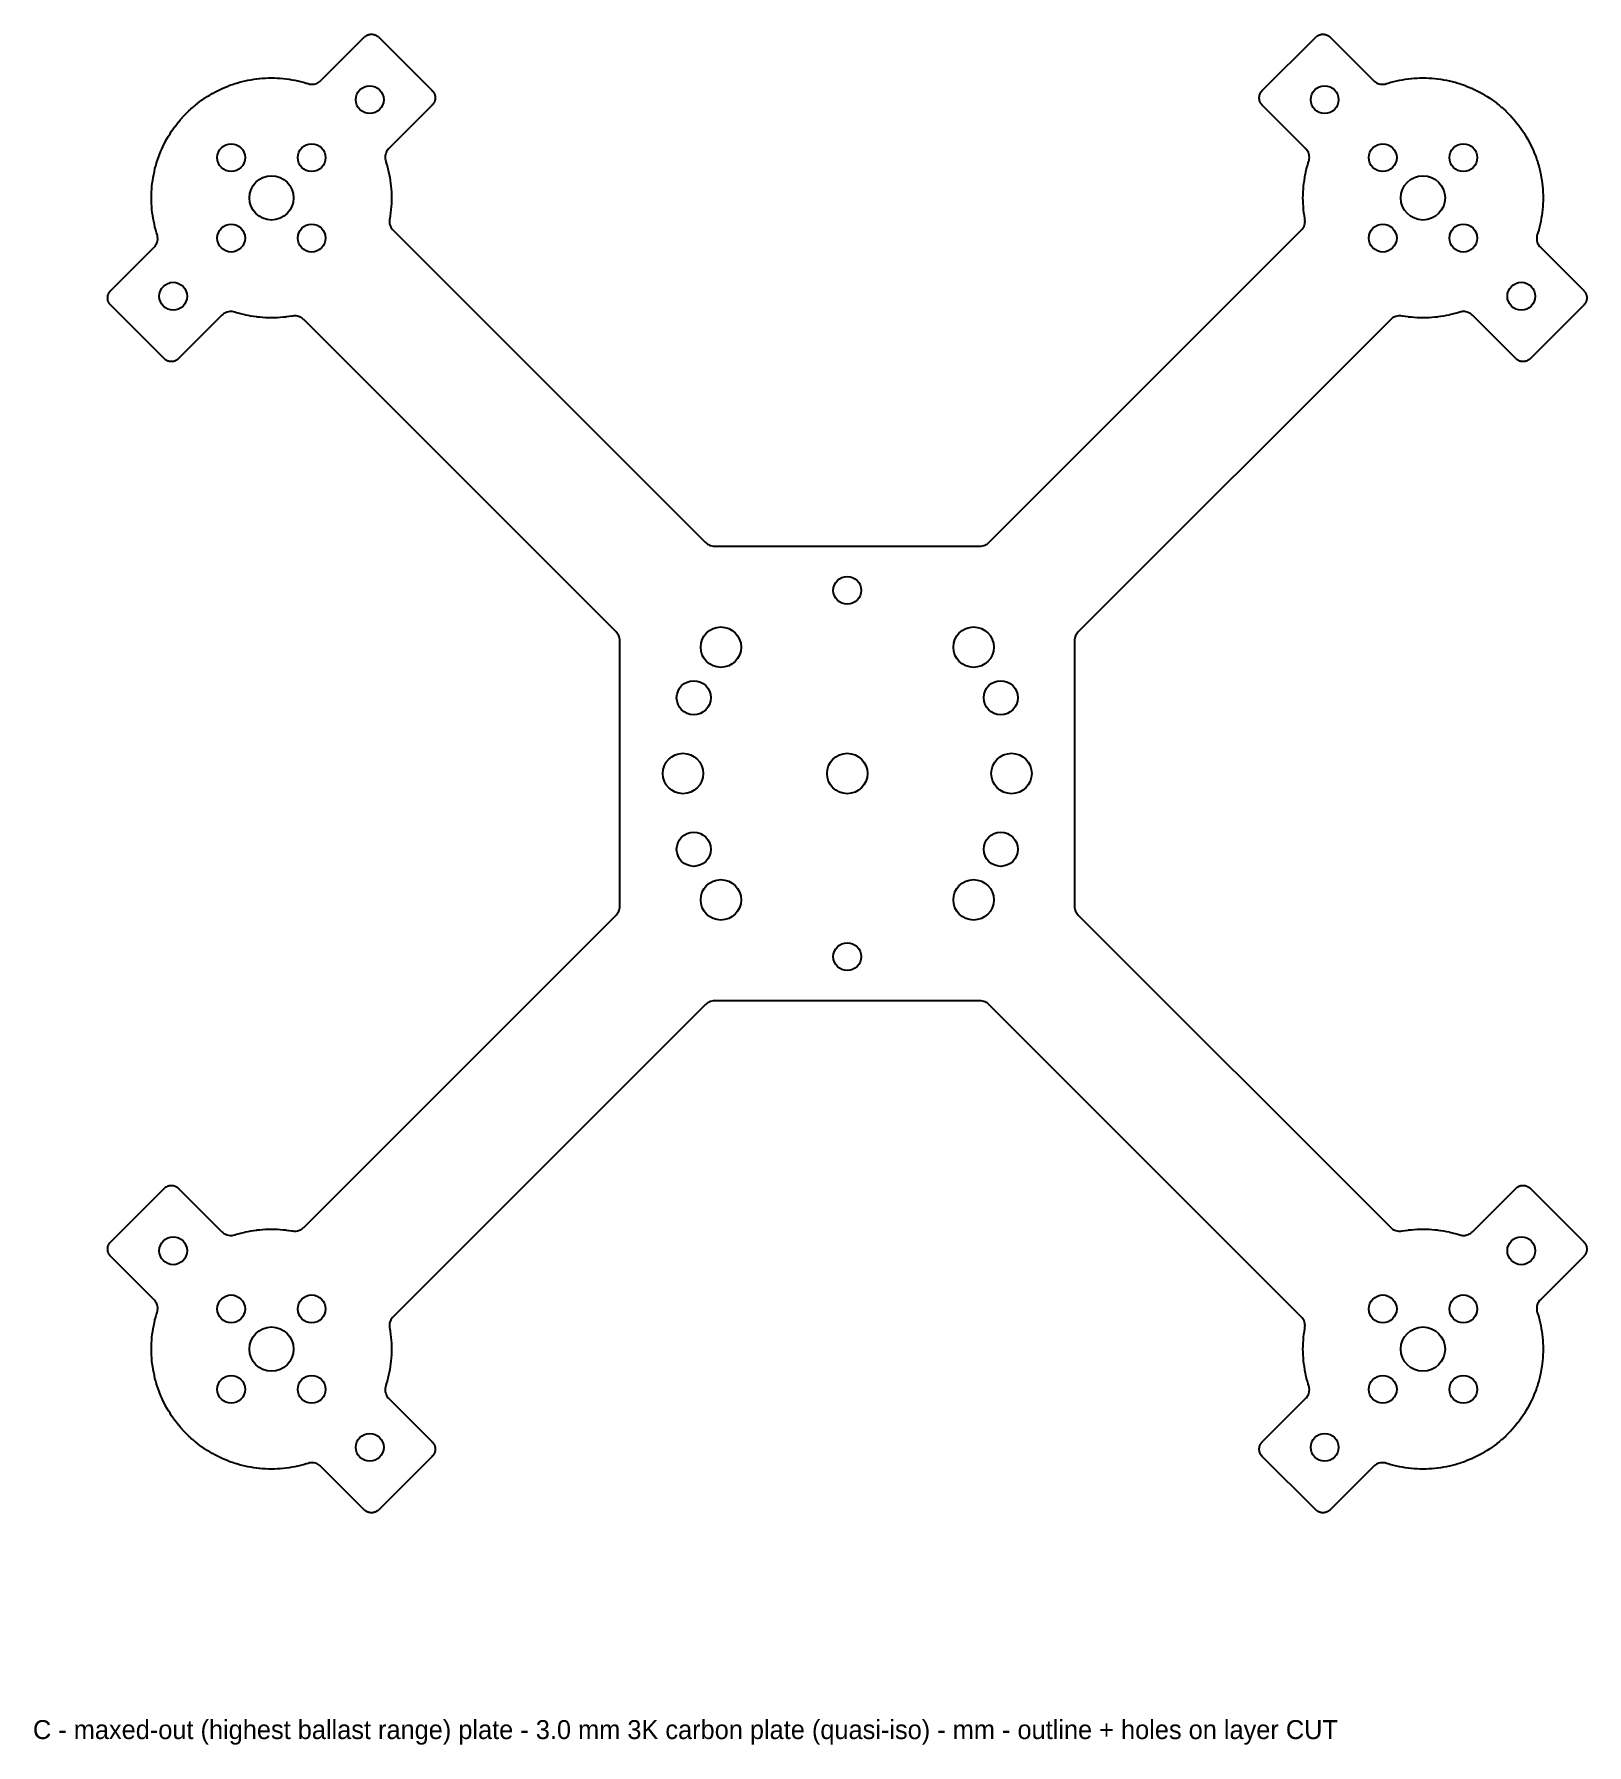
# Model space of a CAD drawing. Header units: millimetres. Extents: x -64 to 59, y -77 to 59.
import ezdxf

# ---------------------------------------------------------------- set-up
doc = ezdxf.new("R2010")
doc.units = ezdxf.units.MM
doc.layers.add('CUT', color=1, linetype='Continuous')
doc.layers.add('NOTES', color=3, linetype='Continuous')

msp = doc.modelspace()

# ---------------------------------------------------------------- linework, layer by layer
at = {"layer": 'CUT'}
msp.add_lwpolyline([(-54.62, -42.67), (-54.59, -42.57), (-54.58, -42.47), (-54.57, -42.37), (-54.57, -42.27), (-54.59, -42.18), (-54.61, -42.08), (-54.64, -41.99), (-54.69, -41.9), (-54.74, -41.81), (-54.8, -41.73), (-54.86, -41.66), (-58.29, -38.23), (-58.31, -38.21), (-58.34, -38.18), (-58.37, -38.14), (-58.39, -38.12), (-58.41, -38.08), (-58.43, -38.05), (-58.45, -38.01), (-58.46, -37.98), (-58.48, -37.94), (-58.49, -37.91), (-58.51, -37.86), (-58.51, -37.83), (-58.52, -37.79), (-58.53, -37.76), (-58.53, -37.71), (-58.53, -37.68), (-58.53, -37.63), (-58.53, -37.6), (-58.53, -37.55), (-58.52, -37.52), (-58.51, -37.47), (-58.51, -37.45), (-58.49, -37.4), (-58.48, -37.37), (-58.46, -37.33), (-58.45, -37.3), (-58.43, -37.26), (-58.41, -37.23), (-58.39, -37.19), (-58.37, -37.17), (-58.34, -37.13), (-58.31, -37.1), (-58.29, -37.08), (-54.07, -32.85), (-54.05, -32.84), (-54.02, -32.81), (-53.98, -32.78), (-53.96, -32.76), (-53.92, -32.73), (-53.89, -32.72), (-53.85, -32.69), (-53.82, -32.68), (-53.78, -32.66), (-53.75, -32.65), (-53.7, -32.64), (-53.67, -32.63), (-53.62, -32.62), (-53.6, -32.62), (-53.55, -32.61), (-53.52, -32.61), (-53.47, -32.61), (-53.44, -32.61), (-53.39, -32.62), (-53.36, -32.62), (-53.31, -32.63), (-53.28, -32.64), (-53.24, -32.65), (-53.21, -32.66), (-53.16, -32.68), (-53.14, -32.69), (-53.09, -32.72), (-53.07, -32.73), (-53.03, -32.76), (-53, -32.78), (-52.97, -32.81), (-52.94, -32.84), (-52.92, -32.85), (-49.49, -36.28), (-49.42, -36.35), (-49.34, -36.41), (-49.25, -36.46), (-49.16, -36.5), (-49.07, -36.53), (-48.97, -36.56), (-48.87, -36.57), (-48.77, -36.58), (-48.67, -36.57), (-48.58, -36.55), (-48.48, -36.53), (-48.34, -36.48), (-48.32, -36.48), (-48.11, -36.42), (-48.1, -36.42), (-47.89, -36.36), (-47.88, -36.36), (-47.66, -36.31), (-47.65, -36.3), (-47.43, -36.26), (-47.42, -36.25), (-47.2, -36.21), (-47.19, -36.21), (-46.97, -36.18), (-46.96, -36.18), (-46.74, -36.15), (-46.73, -36.14), (-46.51, -36.12), (-46.5, -36.12), (-46.28, -36.1), (-46.27, -36.1), (-46.05, -36.08), (-46.03, -36.08), (-45.81, -36.08), (-45.8, -36.08), (-45.58, -36.07), (-45.57, -36.07), (-45.35, -36.08), (-45.33, -36.08), (-45.11, -36.08), (-45.1, -36.08), (-44.88, -36.1), (-44.87, -36.1), (-44.65, -36.12), (-44.64, -36.12), (-44.42, -36.14), (-44.4, -36.15), (-44.19, -36.18), (-44.17, -36.18), (-43.95, -36.21), (-43.94, -36.21), (-43.91, -36.22), (-43.81, -36.23), (-43.71, -36.24), (-43.62, -36.23), (-43.52, -36.22), (-43.43, -36.19), (-43.34, -36.16), (-43.25, -36.12), (-43.17, -36.07), (-43.09, -36.01), (-43.02, -35.94), (-18.29, -11.22), (-18.23, -11.15), (-18.17, -11.07), (-18.12, -10.99), (-18.08, -10.9), (-18.04, -10.81), (-18.02, -10.71), (-18, -10.61), (-18, -10.51), (-18, 10.51), (-18, 10.61), (-18.02, 10.71), (-18.04, 10.81), (-18.08, 10.9), (-18.12, 10.99), (-18.17, 11.07), (-18.23, 11.15), (-18.29, 11.22), (-43.02, 35.94), (-43.09, 36.01), (-43.17, 36.07), (-43.25, 36.12), (-43.34, 36.16), (-43.43, 36.19), (-43.52, 36.22), (-43.62, 36.23), (-43.71, 36.24), (-43.81, 36.23), (-43.91, 36.22), (-43.94, 36.21), (-43.95, 36.21), (-44.17, 36.18), (-44.19, 36.18), (-44.4, 36.15), (-44.42, 36.14), (-44.64, 36.12), (-44.65, 36.12), (-44.87, 36.1), (-44.88, 36.1), (-45.1, 36.08), (-45.11, 36.08), (-45.33, 36.08), (-45.35, 36.08), (-45.57, 36.07), (-45.58, 36.07), (-45.8, 36.08), (-45.81, 36.08), (-46.03, 36.08), (-46.05, 36.08), (-46.27, 36.1), (-46.28, 36.1), (-46.5, 36.12), (-46.51, 36.12), (-46.73, 36.14), (-46.74, 36.15), (-46.96, 36.18), (-46.97, 36.18), (-47.19, 36.21), (-47.2, 36.21), (-47.42, 36.25), (-47.43, 36.26), (-47.65, 36.3), (-47.66, 36.31), (-47.88, 36.36), (-47.89, 36.36), (-48.1, 36.42), (-48.11, 36.42), (-48.32, 36.48), (-48.34, 36.48), (-48.48, 36.53), (-48.58, 36.55), (-48.67, 36.57), (-48.77, 36.58), (-48.87, 36.57), (-48.97, 36.56), (-49.07, 36.53), (-49.16, 36.5), (-49.25, 36.46), (-49.34, 36.41), (-49.42, 36.35), (-49.49, 36.28), (-52.92, 32.85), (-52.94, 32.84), (-52.97, 32.81), (-53, 32.78), (-53.03, 32.76), (-53.07, 32.73), (-53.09, 32.72), (-53.14, 32.69), (-53.16, 32.68), (-53.21, 32.66), (-53.24, 32.65), (-53.28, 32.64), (-53.31, 32.63), (-53.36, 32.62), (-53.39, 32.62), (-53.44, 32.61), (-53.47, 32.61), (-53.52, 32.61), (-53.55, 32.61), (-53.6, 32.62), (-53.62, 32.62), (-53.67, 32.63), (-53.7, 32.64), (-53.75, 32.65), (-53.78, 32.66), (-53.82, 32.68), (-53.85, 32.69), (-53.89, 32.72), (-53.92, 32.73), (-53.96, 32.76), (-53.98, 32.78), (-54.02, 32.81), (-54.05, 32.84), (-54.07, 32.85), (-58.29, 37.08), (-58.31, 37.1), (-58.34, 37.13), (-58.37, 37.17), (-58.39, 37.19), (-58.41, 37.23), (-58.43, 37.26), (-58.45, 37.3), (-58.46, 37.33), (-58.48, 37.37), (-58.49, 37.4), (-58.51, 37.45), (-58.51, 37.47), (-58.52, 37.52), (-58.53, 37.55), (-58.53, 37.6), (-58.53, 37.63), (-58.53, 37.68), (-58.53, 37.71), (-58.53, 37.76), (-58.52, 37.79), (-58.51, 37.83), (-58.51, 37.86), (-58.49, 37.91), (-58.48, 37.94), (-58.46, 37.98), (-58.45, 38.01), (-58.43, 38.05), (-58.41, 38.08), (-58.39, 38.12), (-58.37, 38.14), (-58.34, 38.18), (-58.31, 38.21), (-58.29, 38.23), (-54.86, 41.66), (-54.8, 41.73), (-54.74, 41.81), (-54.69, 41.9), (-54.64, 41.99), (-54.61, 42.08), (-54.59, 42.18), (-54.57, 42.27), (-54.57, 42.37), (-54.58, 42.47), (-54.59, 42.57), (-54.62, 42.67), (-54.66, 42.81), (-54.67, 42.82), (-54.73, 43.03), (-54.73, 43.05), (-54.79, 43.26), (-54.79, 43.27), (-54.84, 43.49), (-54.84, 43.5), (-54.89, 43.71), (-54.89, 43.73), (-54.93, 43.94), (-54.93, 43.95), (-54.97, 44.17), (-54.97, 44.19), (-55, 44.4), (-55, 44.42), (-55.03, 44.64), (-55.03, 44.65), (-55.05, 44.87), (-55.05, 44.88), (-55.06, 45.1), (-55.06, 45.11), (-55.07, 45.33), (-55.07, 45.35), (-55.07, 45.57), (-55.07, 45.58), (-55.07, 45.8), (-55.07, 45.81), (-55.06, 46.03), (-55.06, 46.05), (-55.05, 46.27), (-55.05, 46.28), (-55.03, 46.5), (-55.03, 46.51), (-55, 46.73), (-55, 46.74), (-54.97, 46.96), (-54.97, 46.97), (-54.93, 47.19), (-54.93, 47.2), (-54.89, 47.42), (-54.89, 47.43), (-54.84, 47.65), (-54.84, 47.66), (-54.79, 47.88), (-54.79, 47.89), (-54.73, 48.1), (-54.73, 48.11), (-54.67, 48.32), (-54.66, 48.34), (-54.6, 48.55), (-54.59, 48.56), (-54.52, 48.77), (-54.52, 48.78), (-54.44, 48.99), (-54.43, 49), (-54.35, 49.2), (-54.35, 49.21), (-54.26, 49.42), (-54.26, 49.43), (-54.16, 49.63), (-54.16, 49.64), (-54.06, 49.84), (-54.06, 49.85), (-53.95, 50.05), (-53.95, 50.06), (-53.84, 50.25), (-53.84, 50.26), (-53.72, 50.45), (-53.72, 50.46), (-53.6, 50.65), (-53.6, 50.66), (-53.48, 50.85), (-53.47, 50.86), (-53.34, 51.04), (-53.34, 51.05), (-53.21, 51.23), (-53.2, 51.24), (-53.07, 51.41), (-53.06, 51.42), (-52.92, 51.59), (-52.91, 51.6), (-52.77, 51.77), (-52.76, 51.78), (-52.62, 51.95), (-52.61, 51.96), (-52.46, 52.12), (-52.45, 52.13), (-52.29, 52.29), (-52.29, 52.29), (-52.13, 52.45), (-52.12, 52.46), (-51.96, 52.61), (-51.95, 52.62), (-51.78, 52.76), (-51.77, 52.77), (-51.6, 52.91), (-51.59, 52.92), (-51.42, 53.06), (-51.41, 53.07), (-51.24, 53.2), (-51.23, 53.21), (-51.05, 53.34), (-51.04, 53.34), (-50.86, 53.47), (-50.85, 53.48), (-50.66, 53.6), (-50.65, 53.6), (-50.46, 53.72), (-50.45, 53.72), (-50.26, 53.84), (-50.25, 53.84), (-50.06, 53.95), (-50.05, 53.95), (-49.85, 54.06), (-49.84, 54.06), (-49.64, 54.16), (-49.63, 54.16), (-49.43, 54.26), (-49.42, 54.26), (-49.21, 54.35), (-49.2, 54.35), (-49, 54.43), (-48.99, 54.44), (-48.78, 54.52), (-48.77, 54.52), (-48.56, 54.59), (-48.55, 54.6), (-48.34, 54.66), (-48.32, 54.67), (-48.11, 54.73), (-48.1, 54.73), (-47.89, 54.79), (-47.88, 54.79), (-47.66, 54.84), (-47.65, 54.84), (-47.43, 54.89), (-47.42, 54.89), (-47.2, 54.93), (-47.19, 54.93), (-46.97, 54.97), (-46.96, 54.97), (-46.74, 55), (-46.73, 55), (-46.51, 55.03), (-46.5, 55.03), (-46.28, 55.05), (-46.27, 55.05), (-46.05, 55.06), (-46.03, 55.06), (-45.81, 55.07), (-45.8, 55.07), (-45.58, 55.07), (-45.57, 55.07), (-45.35, 55.07), (-45.33, 55.07), (-45.11, 55.06), (-45.1, 55.06), (-44.88, 55.05), (-44.87, 55.05), (-44.65, 55.03), (-44.64, 55.03), (-44.42, 55), (-44.4, 55), (-44.19, 54.97), (-44.17, 54.97), (-43.95, 54.93), (-43.94, 54.93), (-43.73, 54.89), (-43.71, 54.89), (-43.5, 54.84), (-43.49, 54.84), (-43.27, 54.79), (-43.26, 54.79), (-43.05, 54.73), (-43.03, 54.73), (-42.82, 54.67), (-42.81, 54.66), (-42.67, 54.62), (-42.57, 54.59), (-42.47, 54.58), (-42.37, 54.57), (-42.27, 54.57), (-42.18, 54.59), (-42.08, 54.61), (-41.99, 54.64), (-41.9, 54.69), (-41.81, 54.74), (-41.73, 54.8), (-41.66, 54.86), (-38.23, 58.29), (-38.21, 58.31), (-38.18, 58.34), (-38.14, 58.37), (-38.12, 58.39), (-38.08, 58.41), (-38.05, 58.43), (-38.01, 58.45), (-37.98, 58.46), (-37.94, 58.48), (-37.91, 58.49), (-37.86, 58.51), (-37.83, 58.51), (-37.79, 58.52), (-37.76, 58.53), (-37.71, 58.53), (-37.68, 58.53), (-37.63, 58.53), (-37.6, 58.53), (-37.55, 58.53), (-37.52, 58.52), (-37.47, 58.51), (-37.45, 58.51), (-37.4, 58.49), (-37.37, 58.48), (-37.33, 58.46), (-37.3, 58.45), (-37.26, 58.43), (-37.23, 58.41), (-37.19, 58.39), (-37.17, 58.37), (-37.13, 58.34), (-37.1, 58.31), (-37.08, 58.29), (-32.85, 54.07), (-32.84, 54.05), (-32.81, 54.02), (-32.78, 53.98), (-32.76, 53.96), (-32.73, 53.92), (-32.72, 53.89), (-32.69, 53.85), (-32.68, 53.82), (-32.66, 53.78), (-32.65, 53.75), (-32.64, 53.7), (-32.63, 53.67), (-32.62, 53.62), (-32.62, 53.6), (-32.61, 53.55), (-32.61, 53.52), (-32.61, 53.47), (-32.61, 53.44), (-32.62, 53.39), (-32.62, 53.36), (-32.63, 53.31), (-32.64, 53.28), (-32.65, 53.24), (-32.66, 53.21), (-32.68, 53.16), (-32.69, 53.14), (-32.72, 53.09), (-32.73, 53.07), (-32.76, 53.03), (-32.78, 53), (-32.81, 52.97), (-32.84, 52.94), (-32.85, 52.92), (-36.28, 49.49), (-36.35, 49.42), (-36.41, 49.34), (-36.46, 49.25), (-36.5, 49.16), (-36.53, 49.07), (-36.56, 48.97), (-36.57, 48.87), (-36.58, 48.77), (-36.57, 48.67), (-36.55, 48.58), (-36.53, 48.48), (-36.48, 48.34), (-36.48, 48.32), (-36.42, 48.11), (-36.42, 48.1), (-36.36, 47.89), (-36.36, 47.88), (-36.31, 47.66), (-36.3, 47.65), (-36.26, 47.43), (-36.25, 47.42), (-36.21, 47.2), (-36.21, 47.19), (-36.18, 46.97), (-36.18, 46.96), (-36.15, 46.74), (-36.14, 46.73), (-36.12, 46.51), (-36.12, 46.5), (-36.1, 46.28), (-36.1, 46.27), (-36.08, 46.05), (-36.08, 46.03), (-36.08, 45.81), (-36.08, 45.8), (-36.07, 45.58), (-36.07, 45.57), (-36.08, 45.35), (-36.08, 45.33), (-36.08, 45.11), (-36.08, 45.1), (-36.1, 44.88), (-36.1, 44.87), (-36.12, 44.65), (-36.12, 44.64), (-36.14, 44.42), (-36.15, 44.4), (-36.18, 44.19), (-36.18, 44.17), (-36.21, 43.95), (-36.21, 43.94), (-36.22, 43.91), (-36.23, 43.81), (-36.24, 43.71), (-36.23, 43.62), (-36.22, 43.52), (-36.19, 43.43), (-36.16, 43.34), (-36.12, 43.25), (-36.07, 43.17), (-36.01, 43.09), (-35.94, 43.02), (-11.22, 18.29), (-11.15, 18.23), (-11.07, 18.17), (-10.99, 18.12), (-10.9, 18.08), (-10.81, 18.04), (-10.71, 18.02), (-10.61, 18), (-10.51, 18), (10.51, 18), (10.61, 18), (10.71, 18.02), (10.81, 18.04), (10.9, 18.08), (10.99, 18.12), (11.07, 18.17), (11.15, 18.23), (11.22, 18.29), (35.94, 43.02), (36.01, 43.09), (36.07, 43.17), (36.12, 43.25), (36.16, 43.34), (36.19, 43.43), (36.22, 43.52), (36.23, 43.62), (36.24, 43.71), (36.23, 43.81), (36.22, 43.91), (36.21, 43.94), (36.21, 43.95), (36.18, 44.17), (36.18, 44.19), (36.15, 44.4), (36.14, 44.42), (36.12, 44.64), (36.12, 44.65), (36.1, 44.87), (36.1, 44.88), (36.08, 45.1), (36.08, 45.11), (36.08, 45.33), (36.08, 45.35), (36.07, 45.57), (36.07, 45.58), (36.08, 45.8), (36.08, 45.81), (36.08, 46.03), (36.08, 46.05), (36.1, 46.27), (36.1, 46.28), (36.12, 46.5), (36.12, 46.51), (36.14, 46.73), (36.15, 46.74), (36.18, 46.96), (36.18, 46.97), (36.21, 47.19), (36.21, 47.2), (36.25, 47.42), (36.26, 47.43), (36.3, 47.65), (36.31, 47.66), (36.36, 47.88), (36.36, 47.89), (36.42, 48.1), (36.42, 48.11), (36.48, 48.32), (36.48, 48.34), (36.53, 48.48), (36.55, 48.58), (36.57, 48.67), (36.58, 48.77), (36.57, 48.87), (36.56, 48.97), (36.53, 49.07), (36.5, 49.16), (36.46, 49.25), (36.41, 49.34), (36.35, 49.42), (36.28, 49.49), (32.85, 52.92), (32.84, 52.94), (32.81, 52.97), (32.78, 53), (32.76, 53.03), (32.73, 53.07), (32.72, 53.09), (32.69, 53.14), (32.68, 53.16), (32.66, 53.21), (32.65, 53.24), (32.64, 53.28), (32.63, 53.31), (32.62, 53.36), (32.62, 53.39), (32.61, 53.44), (32.61, 53.47), (32.61, 53.52), (32.61, 53.55), (32.62, 53.6), (32.62, 53.62), (32.63, 53.67), (32.64, 53.7), (32.65, 53.75), (32.66, 53.78), (32.68, 53.82), (32.69, 53.85), (32.72, 53.89), (32.73, 53.92), (32.76, 53.96), (32.78, 53.98), (32.81, 54.02), (32.84, 54.05), (32.85, 54.07), (37.08, 58.29), (37.1, 58.31), (37.13, 58.34), (37.17, 58.37), (37.19, 58.39), (37.23, 58.41), (37.26, 58.43), (37.3, 58.45), (37.33, 58.46), (37.37, 58.48), (37.4, 58.49), (37.45, 58.51), (37.47, 58.51), (37.52, 58.52), (37.55, 58.53), (37.6, 58.53), (37.63, 58.53), (37.68, 58.53), (37.71, 58.53), (37.76, 58.53), (37.79, 58.52), (37.83, 58.51), (37.86, 58.51), (37.91, 58.49), (37.94, 58.48), (37.98, 58.46), (38.01, 58.45), (38.05, 58.43), (38.08, 58.41), (38.12, 58.39), (38.14, 58.37), (38.18, 58.34), (38.21, 58.31), (38.23, 58.29), (41.66, 54.86), (41.73, 54.8), (41.81, 54.74), (41.9, 54.69), (41.99, 54.64), (42.08, 54.61), (42.18, 54.59), (42.27, 54.57), (42.37, 54.57), (42.47, 54.58), (42.57, 54.59), (42.67, 54.62), (42.81, 54.66), (42.82, 54.67), (43.03, 54.73), (43.05, 54.73), (43.26, 54.79), (43.27, 54.79), (43.49, 54.84), (43.5, 54.84), (43.71, 54.89), (43.73, 54.89), (43.94, 54.93), (43.95, 54.93), (44.17, 54.97), (44.19, 54.97), (44.4, 55), (44.42, 55), (44.64, 55.03), (44.65, 55.03), (44.87, 55.05), (44.88, 55.05), (45.1, 55.06), (45.11, 55.06), (45.33, 55.07), (45.35, 55.07), (45.57, 55.07), (45.58, 55.07), (45.8, 55.07), (45.81, 55.07), (46.03, 55.06), (46.05, 55.06), (46.27, 55.05), (46.28, 55.05), (46.5, 55.03), (46.51, 55.03), (46.73, 55), (46.74, 55), (46.96, 54.97), (46.97, 54.97), (47.19, 54.93), (47.2, 54.93), (47.42, 54.89), (47.43, 54.89), (47.65, 54.84), (47.66, 54.84), (47.88, 54.79), (47.89, 54.79), (48.1, 54.73), (48.11, 54.73), (48.32, 54.67), (48.34, 54.66), (48.55, 54.6), (48.56, 54.59), (48.77, 54.52), (48.78, 54.52), (48.99, 54.44), (49, 54.43), (49.2, 54.35), (49.21, 54.35), (49.42, 54.26), (49.43, 54.26), (49.63, 54.16), (49.64, 54.16), (49.84, 54.06), (49.85, 54.06), (50.05, 53.95), (50.06, 53.95), (50.25, 53.84), (50.26, 53.84), (50.45, 53.72), (50.46, 53.72), (50.65, 53.6), (50.66, 53.6), (50.85, 53.48), (50.86, 53.47), (51.04, 53.34), (51.05, 53.34), (51.23, 53.21), (51.24, 53.2), (51.41, 53.07), (51.42, 53.06), (51.59, 52.92), (51.6, 52.91), (51.77, 52.77), (51.78, 52.76), (51.95, 52.62), (51.96, 52.61), (52.12, 52.46), (52.13, 52.45), (52.29, 52.29), (52.29, 52.29), (52.45, 52.13), (52.46, 52.12), (52.61, 51.96), (52.62, 51.95), (52.76, 51.78), (52.77, 51.77), (52.91, 51.6), (52.92, 51.59), (53.06, 51.42), (53.07, 51.41), (53.2, 51.24), (53.21, 51.23), (53.34, 51.05), (53.34, 51.04), (53.47, 50.86), (53.48, 50.85), (53.6, 50.66), (53.6, 50.65), (53.72, 50.46), (53.72, 50.45), (53.84, 50.26), (53.84, 50.25), (53.95, 50.06), (53.95, 50.05), (54.06, 49.85), (54.06, 49.84), (54.16, 49.64), (54.16, 49.63), (54.26, 49.43), (54.26, 49.42), (54.35, 49.21), (54.35, 49.2), (54.43, 49), (54.44, 48.99), (54.52, 48.78), (54.52, 48.77), (54.59, 48.56), (54.6, 48.55), (54.66, 48.34), (54.67, 48.32), (54.73, 48.11), (54.73, 48.1), (54.79, 47.89), (54.79, 47.88), (54.84, 47.66), (54.84, 47.65), (54.89, 47.43), (54.89, 47.42), (54.93, 47.2), (54.93, 47.19), (54.97, 46.97), (54.97, 46.96), (55, 46.74), (55, 46.73), (55.03, 46.51), (55.03, 46.5), (55.05, 46.28), (55.05, 46.27), (55.06, 46.05), (55.06, 46.03), (55.07, 45.81), (55.07, 45.8), (55.07, 45.58), (55.07, 45.57), (55.07, 45.35), (55.07, 45.33), (55.06, 45.11), (55.06, 45.1), (55.05, 44.88), (55.05, 44.87), (55.03, 44.65), (55.03, 44.64), (55, 44.42), (55, 44.4), (54.97, 44.19), (54.97, 44.17), (54.93, 43.95), (54.93, 43.94), (54.89, 43.73), (54.89, 43.71), (54.84, 43.5), (54.84, 43.49), (54.79, 43.27), (54.79, 43.26), (54.73, 43.05), (54.73, 43.03), (54.67, 42.82), (54.66, 42.81), (54.62, 42.67), (54.59, 42.57), (54.58, 42.47), (54.57, 42.37), (54.57, 42.27), (54.59, 42.18), (54.61, 42.08), (54.64, 41.99), (54.69, 41.9), (54.74, 41.81), (54.8, 41.73), (54.86, 41.66), (58.29, 38.23), (58.31, 38.21), (58.34, 38.18), (58.37, 38.14), (58.39, 38.12), (58.41, 38.08), (58.43, 38.05), (58.45, 38.01), (58.46, 37.98), (58.48, 37.94), (58.49, 37.91), (58.51, 37.86), (58.51, 37.83), (58.52, 37.79), (58.53, 37.76), (58.53, 37.71), (58.53, 37.68), (58.53, 37.63), (58.53, 37.6), (58.53, 37.55), (58.52, 37.52), (58.51, 37.47), (58.51, 37.45), (58.49, 37.4), (58.48, 37.37), (58.46, 37.33), (58.45, 37.3), (58.43, 37.26), (58.41, 37.23), (58.39, 37.19), (58.37, 37.17), (58.34, 37.13), (58.31, 37.1), (58.29, 37.08), (54.07, 32.85), (54.05, 32.84), (54.02, 32.81), (53.98, 32.78), (53.96, 32.76), (53.92, 32.73), (53.89, 32.72), (53.85, 32.69), (53.82, 32.68), (53.78, 32.66), (53.75, 32.65), (53.7, 32.64), (53.67, 32.63), (53.62, 32.62), (53.6, 32.62), (53.55, 32.61), (53.52, 32.61), (53.47, 32.61), (53.44, 32.61), (53.39, 32.62), (53.36, 32.62), (53.31, 32.63), (53.28, 32.64), (53.24, 32.65), (53.21, 32.66), (53.16, 32.68), (53.14, 32.69), (53.09, 32.72), (53.07, 32.73), (53.03, 32.76), (53, 32.78), (52.97, 32.81), (52.94, 32.84), (52.92, 32.85), (49.49, 36.28), (49.42, 36.35), (49.34, 36.41), (49.25, 36.46), (49.16, 36.5), (49.07, 36.53), (48.97, 36.56), (48.87, 36.57), (48.77, 36.58), (48.67, 36.57), (48.58, 36.55), (48.48, 36.53), (48.34, 36.48), (48.32, 36.48), (48.11, 36.42), (48.1, 36.42), (47.89, 36.36), (47.88, 36.36), (47.66, 36.31), (47.65, 36.3), (47.43, 36.26), (47.42, 36.25), (47.2, 36.21), (47.19, 36.21), (46.97, 36.18), (46.96, 36.18), (46.74, 36.15), (46.73, 36.14), (46.51, 36.12), (46.5, 36.12), (46.28, 36.1), (46.27, 36.1), (46.05, 36.08), (46.03, 36.08), (45.81, 36.08), (45.8, 36.08), (45.58, 36.07), (45.57, 36.07), (45.35, 36.08), (45.33, 36.08), (45.11, 36.08), (45.1, 36.08), (44.88, 36.1), (44.87, 36.1), (44.65, 36.12), (44.64, 36.12), (44.42, 36.14), (44.4, 36.15), (44.19, 36.18), (44.17, 36.18), (43.95, 36.21), (43.94, 36.21), (43.91, 36.22), (43.81, 36.23), (43.71, 36.24), (43.62, 36.23), (43.52, 36.22), (43.43, 36.19), (43.34, 36.16), (43.25, 36.12), (43.17, 36.07), (43.09, 36.01), (43.02, 35.94), (18.29, 11.22), (18.23, 11.15), (18.17, 11.07), (18.12, 10.99), (18.08, 10.9), (18.04, 10.81), (18.02, 10.71), (18, 10.61), (18, 10.51), (18, -10.51), (18, -10.61), (18.02, -10.71), (18.04, -10.81), (18.08, -10.9), (18.12, -10.99), (18.17, -11.07), (18.23, -11.15), (18.29, -11.22), (43.02, -35.94), (43.09, -36.01), (43.17, -36.07), (43.25, -36.12), (43.34, -36.16), (43.43, -36.19), (43.52, -36.22), (43.62, -36.23), (43.71, -36.24), (43.81, -36.23), (43.91, -36.22), (43.94, -36.21), (43.95, -36.21), (44.17, -36.18), (44.19, -36.18), (44.4, -36.15), (44.42, -36.14), (44.64, -36.12), (44.65, -36.12), (44.87, -36.1), (44.88, -36.1), (45.1, -36.08), (45.11, -36.08), (45.33, -36.08), (45.35, -36.08), (45.57, -36.07), (45.58, -36.07), (45.8, -36.08), (45.81, -36.08), (46.03, -36.08), (46.05, -36.08), (46.27, -36.1), (46.28, -36.1), (46.5, -36.12), (46.51, -36.12), (46.73, -36.14), (46.74, -36.15), (46.96, -36.18), (46.97, -36.18), (47.19, -36.21), (47.2, -36.21), (47.42, -36.25), (47.43, -36.26), (47.65, -36.3), (47.66, -36.31), (47.88, -36.36), (47.89, -36.36), (48.1, -36.42), (48.11, -36.42), (48.32, -36.48), (48.34, -36.48), (48.48, -36.53), (48.58, -36.55), (48.67, -36.57), (48.77, -36.58), (48.87, -36.57), (48.97, -36.56), (49.07, -36.53), (49.16, -36.5), (49.25, -36.46), (49.34, -36.41), (49.42, -36.35), (49.49, -36.28), (52.92, -32.85), (52.94, -32.84), (52.97, -32.81), (53, -32.78), (53.03, -32.76), (53.07, -32.73), (53.09, -32.72), (53.14, -32.69), (53.16, -32.68), (53.21, -32.66), (53.24, -32.65), (53.28, -32.64), (53.31, -32.63), (53.36, -32.62), (53.39, -32.62), (53.44, -32.61), (53.47, -32.61), (53.52, -32.61), (53.55, -32.61), (53.6, -32.62), (53.62, -32.62), (53.67, -32.63), (53.7, -32.64), (53.75, -32.65), (53.78, -32.66), (53.82, -32.68), (53.85, -32.69), (53.89, -32.72), (53.92, -32.73), (53.96, -32.76), (53.98, -32.78), (54.02, -32.81), (54.05, -32.84), (54.07, -32.85), (58.29, -37.08), (58.31, -37.1), (58.34, -37.13), (58.37, -37.17), (58.39, -37.19), (58.41, -37.23), (58.43, -37.26), (58.45, -37.3), (58.46, -37.33), (58.48, -37.37), (58.49, -37.4), (58.51, -37.45), (58.51, -37.47), (58.52, -37.52), (58.53, -37.55), (58.53, -37.6), (58.53, -37.63), (58.53, -37.68), (58.53, -37.71), (58.53, -37.76), (58.52, -37.79), (58.51, -37.83), (58.51, -37.86), (58.49, -37.91), (58.48, -37.94), (58.46, -37.98), (58.45, -38.01), (58.43, -38.05), (58.41, -38.08), (58.39, -38.12), (58.37, -38.14), (58.34, -38.18), (58.31, -38.21), (58.29, -38.23), (54.86, -41.66), (54.8, -41.73), (54.74, -41.81), (54.69, -41.9), (54.64, -41.99), (54.61, -42.08), (54.59, -42.18), (54.57, -42.27), (54.57, -42.37), (54.58, -42.47), (54.59, -42.57), (54.62, -42.67), (54.66, -42.81), (54.67, -42.82), (54.73, -43.03), (54.73, -43.05), (54.79, -43.26), (54.79, -43.27), (54.84, -43.49), (54.84, -43.5), (54.89, -43.71), (54.89, -43.73), (54.93, -43.94), (54.93, -43.95), (54.97, -44.17), (54.97, -44.19), (55, -44.4), (55, -44.42), (55.03, -44.64), (55.03, -44.65), (55.05, -44.87), (55.05, -44.88), (55.06, -45.1), (55.06, -45.11), (55.07, -45.33), (55.07, -45.35), (55.07, -45.57), (55.07, -45.58), (55.07, -45.8), (55.07, -45.81), (55.06, -46.03), (55.06, -46.05), (55.05, -46.27), (55.05, -46.28), (55.03, -46.5), (55.03, -46.51), (55, -46.73), (55, -46.74), (54.97, -46.96), (54.97, -46.97), (54.93, -47.19), (54.93, -47.2), (54.89, -47.42), (54.89, -47.43), (54.84, -47.65), (54.84, -47.66), (54.79, -47.88), (54.79, -47.89), (54.73, -48.1), (54.73, -48.11), (54.67, -48.32), (54.66, -48.34), (54.6, -48.55), (54.59, -48.56), (54.52, -48.77), (54.52, -48.78), (54.44, -48.99), (54.43, -49), (54.35, -49.2), (54.35, -49.21), (54.26, -49.42), (54.26, -49.43), (54.16, -49.63), (54.16, -49.64), (54.06, -49.84), (54.06, -49.85), (53.95, -50.05), (53.95, -50.06), (53.84, -50.25), (53.84, -50.26), (53.72, -50.45), (53.72, -50.46), (53.6, -50.65), (53.6, -50.66), (53.48, -50.85), (53.47, -50.86), (53.34, -51.04), (53.34, -51.05), (53.21, -51.23), (53.2, -51.24), (53.07, -51.41), (53.06, -51.42), (52.92, -51.59), (52.91, -51.6), (52.77, -51.77), (52.76, -51.78), (52.62, -51.95), (52.61, -51.96), (52.46, -52.12), (52.45, -52.13), (52.29, -52.29), (52.29, -52.29), (52.13, -52.45), (52.12, -52.46), (51.96, -52.61), (51.95, -52.62), (51.78, -52.76), (51.77, -52.77), (51.6, -52.91), (51.59, -52.92), (51.42, -53.06), (51.41, -53.07), (51.24, -53.2), (51.23, -53.21), (51.05, -53.34), (51.04, -53.34), (50.86, -53.47), (50.85, -53.48), (50.66, -53.6), (50.65, -53.6), (50.46, -53.72), (50.45, -53.72), (50.26, -53.84), (50.25, -53.84), (50.06, -53.95), (50.05, -53.95), (49.85, -54.06), (49.84, -54.06), (49.64, -54.16), (49.63, -54.16), (49.43, -54.26), (49.42, -54.26), (49.21, -54.35), (49.2, -54.35), (49, -54.43), (48.99, -54.44), (48.78, -54.52), (48.77, -54.52), (48.56, -54.59), (48.55, -54.6), (48.34, -54.66), (48.32, -54.67), (48.11, -54.73), (48.1, -54.73), (47.89, -54.79), (47.88, -54.79), (47.66, -54.84), (47.65, -54.84), (47.43, -54.89), (47.42, -54.89), (47.2, -54.93), (47.19, -54.93), (46.97, -54.97), (46.96, -54.97), (46.74, -55), (46.73, -55), (46.51, -55.03), (46.5, -55.03), (46.28, -55.05), (46.27, -55.05), (46.05, -55.06), (46.03, -55.06), (45.81, -55.07), (45.8, -55.07), (45.58, -55.07), (45.57, -55.07), (45.35, -55.07), (45.33, -55.07), (45.11, -55.06), (45.1, -55.06), (44.88, -55.05), (44.87, -55.05), (44.65, -55.03), (44.64, -55.03), (44.42, -55), (44.4, -55), (44.19, -54.97), (44.17, -54.97), (43.95, -54.93), (43.94, -54.93), (43.73, -54.89), (43.71, -54.89), (43.5, -54.84), (43.49, -54.84), (43.27, -54.79), (43.26, -54.79), (43.05, -54.73), (43.03, -54.73), (42.82, -54.67), (42.81, -54.66), (42.67, -54.62), (42.57, -54.59), (42.47, -54.58), (42.37, -54.57), (42.27, -54.57), (42.18, -54.59), (42.08, -54.61), (41.99, -54.64), (41.9, -54.69), (41.81, -54.74), (41.73, -54.8), (41.66, -54.86), (38.23, -58.29), (38.21, -58.31), (38.18, -58.34), (38.14, -58.37), (38.12, -58.39), (38.08, -58.41), (38.05, -58.43), (38.01, -58.45), (37.98, -58.46), (37.94, -58.48), (37.91, -58.49), (37.86, -58.51), (37.83, -58.51), (37.79, -58.52), (37.76, -58.53), (37.71, -58.53), (37.68, -58.53), (37.63, -58.53), (37.6, -58.53), (37.55, -58.53), (37.52, -58.52), (37.47, -58.51), (37.45, -58.51), (37.4, -58.49), (37.37, -58.48), (37.33, -58.46), (37.3, -58.45), (37.26, -58.43), (37.23, -58.41), (37.19, -58.39), (37.17, -58.37), (37.13, -58.34), (37.1, -58.31), (37.08, -58.29), (32.85, -54.07), (32.84, -54.05), (32.81, -54.02), (32.78, -53.98), (32.76, -53.96), (32.73, -53.92), (32.72, -53.89), (32.69, -53.85), (32.68, -53.82), (32.66, -53.78), (32.65, -53.75), (32.64, -53.7), (32.63, -53.67), (32.62, -53.62), (32.62, -53.6), (32.61, -53.55), (32.61, -53.52), (32.61, -53.47), (32.61, -53.44), (32.62, -53.39), (32.62, -53.36), (32.63, -53.31), (32.64, -53.28), (32.65, -53.24), (32.66, -53.21), (32.68, -53.16), (32.69, -53.14), (32.72, -53.09), (32.73, -53.07), (32.76, -53.03), (32.78, -53), (32.81, -52.97), (32.84, -52.94), (32.85, -52.92), (36.28, -49.49), (36.35, -49.42), (36.41, -49.34), (36.46, -49.25), (36.5, -49.16), (36.53, -49.07), (36.56, -48.97), (36.57, -48.87), (36.58, -48.77), (36.57, -48.67), (36.55, -48.58), (36.53, -48.48), (36.48, -48.34), (36.48, -48.32), (36.42, -48.11), (36.42, -48.1), (36.36, -47.89), (36.36, -47.88), (36.31, -47.66), (36.3, -47.65), (36.26, -47.43), (36.25, -47.42), (36.21, -47.2), (36.21, -47.19), (36.18, -46.97), (36.18, -46.96), (36.15, -46.74), (36.14, -46.73), (36.12, -46.51), (36.12, -46.5), (36.1, -46.28), (36.1, -46.27), (36.08, -46.05), (36.08, -46.03), (36.08, -45.81), (36.08, -45.8), (36.07, -45.58), (36.07, -45.57), (36.08, -45.35), (36.08, -45.33), (36.08, -45.11), (36.08, -45.1), (36.1, -44.88), (36.1, -44.87), (36.12, -44.65), (36.12, -44.64), (36.14, -44.42), (36.15, -44.4), (36.18, -44.19), (36.18, -44.17), (36.21, -43.95), (36.21, -43.94), (36.22, -43.91), (36.23, -43.81), (36.24, -43.71), (36.23, -43.62), (36.22, -43.52), (36.19, -43.43), (36.16, -43.34), (36.12, -43.25), (36.07, -43.17), (36.01, -43.09), (35.94, -43.02), (11.22, -18.29), (11.15, -18.23), (11.07, -18.17), (10.99, -18.12), (10.9, -18.08), (10.81, -18.04), (10.71, -18.02), (10.61, -18), (10.51, -18), (-10.51, -18), (-10.61, -18), (-10.71, -18.02), (-10.81, -18.04), (-10.9, -18.08), (-10.99, -18.12), (-11.07, -18.17), (-11.15, -18.23), (-11.22, -18.29), (-35.94, -43.02), (-36.01, -43.09), (-36.07, -43.17), (-36.12, -43.25), (-36.16, -43.34), (-36.19, -43.43), (-36.22, -43.52), (-36.23, -43.62), (-36.24, -43.71), (-36.23, -43.81), (-36.22, -43.91), (-36.21, -43.94), (-36.21, -43.95), (-36.18, -44.17), (-36.18, -44.19), (-36.15, -44.4), (-36.14, -44.42), (-36.12, -44.64), (-36.12, -44.65), (-36.1, -44.87), (-36.1, -44.88), (-36.08, -45.1), (-36.08, -45.11), (-36.08, -45.33), (-36.08, -45.35), (-36.07, -45.57), (-36.07, -45.58), (-36.08, -45.8), (-36.08, -45.81), (-36.08, -46.03), (-36.08, -46.05), (-36.1, -46.27), (-36.1, -46.28), (-36.12, -46.5), (-36.12, -46.51), (-36.14, -46.73), (-36.15, -46.74), (-36.18, -46.96), (-36.18, -46.97), (-36.21, -47.19), (-36.21, -47.2), (-36.25, -47.42), (-36.26, -47.43), (-36.3, -47.65), (-36.31, -47.66), (-36.36, -47.88), (-36.36, -47.89), (-36.42, -48.1), (-36.42, -48.11), (-36.48, -48.32), (-36.48, -48.34), (-36.53, -48.48), (-36.55, -48.58), (-36.57, -48.67), (-36.58, -48.77), (-36.57, -48.87), (-36.56, -48.97), (-36.53, -49.07), (-36.5, -49.16), (-36.46, -49.25), (-36.41, -49.34), (-36.35, -49.42), (-36.28, -49.49), (-32.85, -52.92), (-32.84, -52.94), (-32.81, -52.97), (-32.78, -53), (-32.76, -53.03), (-32.73, -53.07), (-32.72, -53.09), (-32.69, -53.14), (-32.68, -53.16), (-32.66, -53.21), (-32.65, -53.24), (-32.64, -53.28), (-32.63, -53.31), (-32.62, -53.36), (-32.62, -53.39), (-32.61, -53.44), (-32.61, -53.47), (-32.61, -53.52), (-32.61, -53.55), (-32.62, -53.6), (-32.62, -53.62), (-32.63, -53.67), (-32.64, -53.7), (-32.65, -53.75), (-32.66, -53.78), (-32.68, -53.82), (-32.69, -53.85), (-32.72, -53.89), (-32.73, -53.92), (-32.76, -53.96), (-32.78, -53.98), (-32.81, -54.02), (-32.84, -54.05), (-32.85, -54.07), (-37.08, -58.29), (-37.1, -58.31), (-37.13, -58.34), (-37.17, -58.37), (-37.19, -58.39), (-37.23, -58.41), (-37.26, -58.43), (-37.3, -58.45), (-37.33, -58.46), (-37.37, -58.48), (-37.4, -58.49), (-37.45, -58.51), (-37.47, -58.51), (-37.52, -58.52), (-37.55, -58.53), (-37.6, -58.53), (-37.63, -58.53), (-37.68, -58.53), (-37.71, -58.53), (-37.76, -58.53), (-37.79, -58.52), (-37.83, -58.51), (-37.86, -58.51), (-37.91, -58.49), (-37.94, -58.48), (-37.98, -58.46), (-38.01, -58.45), (-38.05, -58.43), (-38.08, -58.41), (-38.12, -58.39), (-38.14, -58.37), (-38.18, -58.34), (-38.21, -58.31), (-38.23, -58.29), (-41.66, -54.86), (-41.73, -54.8), (-41.81, -54.74), (-41.9, -54.69), (-41.99, -54.64), (-42.08, -54.61), (-42.18, -54.59), (-42.27, -54.57), (-42.37, -54.57), (-42.47, -54.58), (-42.57, -54.59), (-42.67, -54.62), (-42.81, -54.66), (-42.82, -54.67), (-43.03, -54.73), (-43.05, -54.73), (-43.26, -54.79), (-43.27, -54.79), (-43.49, -54.84), (-43.5, -54.84), (-43.71, -54.89), (-43.73, -54.89), (-43.94, -54.93), (-43.95, -54.93), (-44.17, -54.97), (-44.19, -54.97), (-44.4, -55), (-44.42, -55), (-44.64, -55.03), (-44.65, -55.03), (-44.87, -55.05), (-44.88, -55.05), (-45.1, -55.06), (-45.11, -55.06), (-45.33, -55.07), (-45.35, -55.07), (-45.57, -55.07), (-45.58, -55.07), (-45.8, -55.07), (-45.81, -55.07), (-46.03, -55.06), (-46.05, -55.06), (-46.27, -55.05), (-46.28, -55.05), (-46.5, -55.03), (-46.51, -55.03), (-46.73, -55), (-46.74, -55), (-46.96, -54.97), (-46.97, -54.97), (-47.19, -54.93), (-47.2, -54.93), (-47.42, -54.89), (-47.43, -54.89), (-47.65, -54.84), (-47.66, -54.84), (-47.88, -54.79), (-47.89, -54.79), (-48.1, -54.73), (-48.11, -54.73), (-48.32, -54.67), (-48.34, -54.66), (-48.55, -54.6), (-48.56, -54.59), (-48.77, -54.52), (-48.78, -54.52), (-48.99, -54.44), (-49, -54.43), (-49.2, -54.35), (-49.21, -54.35), (-49.42, -54.26), (-49.43, -54.26), (-49.63, -54.16), (-49.64, -54.16), (-49.84, -54.06), (-49.85, -54.06), (-50.05, -53.95), (-50.06, -53.95), (-50.25, -53.84), (-50.26, -53.84), (-50.45, -53.72), (-50.46, -53.72), (-50.65, -53.6), (-50.66, -53.6), (-50.85, -53.48), (-50.86, -53.47), (-51.04, -53.34), (-51.05, -53.34), (-51.23, -53.21), (-51.24, -53.2), (-51.41, -53.07), (-51.42, -53.06), (-51.59, -52.92), (-51.6, -52.91), (-51.77, -52.77), (-51.78, -52.76), (-51.95, -52.62), (-51.96, -52.61), (-52.12, -52.46), (-52.13, -52.45), (-52.29, -52.29), (-52.29, -52.29), (-52.45, -52.13), (-52.46, -52.12), (-52.61, -51.96), (-52.62, -51.95), (-52.76, -51.78), (-52.77, -51.77), (-52.91, -51.6), (-52.92, -51.59), (-53.06, -51.42), (-53.07, -51.41), (-53.2, -51.24), (-53.21, -51.23), (-53.34, -51.05), (-53.34, -51.04), (-53.47, -50.86), (-53.48, -50.85), (-53.6, -50.66), (-53.6, -50.65), (-53.72, -50.46), (-53.72, -50.45), (-53.84, -50.26), (-53.84, -50.25), (-53.95, -50.06), (-53.95, -50.05), (-54.06, -49.85), (-54.06, -49.84), (-54.16, -49.64), (-54.16, -49.63), (-54.26, -49.43), (-54.26, -49.42), (-54.35, -49.21), (-54.35, -49.2), (-54.43, -49), (-54.44, -48.99), (-54.52, -48.78), (-54.52, -48.77), (-54.59, -48.56), (-54.6, -48.55), (-54.66, -48.34), (-54.67, -48.32), (-54.73, -48.11), (-54.73, -48.1), (-54.79, -47.89), (-54.79, -47.88), (-54.84, -47.66), (-54.84, -47.65), (-54.89, -47.43), (-54.89, -47.42), (-54.93, -47.2), (-54.93, -47.19), (-54.97, -46.97), (-54.97, -46.96), (-55, -46.74), (-55, -46.73), (-55.03, -46.51), (-55.03, -46.5), (-55.05, -46.28), (-55.05, -46.27), (-55.06, -46.05), (-55.06, -46.03), (-55.07, -45.81), (-55.07, -45.8), (-55.07, -45.58), (-55.07, -45.57), (-55.07, -45.35), (-55.07, -45.33), (-55.06, -45.11), (-55.06, -45.1), (-55.05, -44.88), (-55.05, -44.87), (-55.03, -44.65), (-55.03, -44.64), (-55, -44.42), (-55, -44.4), (-54.97, -44.19), (-54.97, -44.17), (-54.93, -43.95), (-54.93, -43.94), (-54.89, -43.73), (-54.89, -43.71), (-54.84, -43.5), (-54.84, -43.49), (-54.79, -43.27), (-54.79, -43.26), (-54.73, -43.05), (-54.73, -43.03), (-54.67, -42.82), (-54.66, -42.81), (-54.62, -42.67)], close=True, dxfattribs=at)
for centre, radius in [((-37.79, 53.35), 1.1), ((37.79, 53.35), 1.1), ((-48.76, 48.76), 1.1), ((-42.39, 48.76), 1.1), ((42.39, 48.76), 1.1), ((48.76, 48.76), 1.1), ((-45.57, 45.57), 1.75), ((45.57, 45.57), 1.75), ((-48.76, 42.39), 1.1), ((-42.39, 42.39), 1.1), ((42.39, 42.39), 1.1), ((48.76, 42.39), 1.1), ((-53.35, 37.79), 1.1), ((53.35, 37.79), 1.1), ((0, 14.5), 1.1), ((-10, 10), 1.6), ((10, 10), 1.6), ((-12.15, 6), 1.35), ((12.15, 6), 1.35), ((-13, 0), 1.6), ((0, 0), 1.6), ((13, 0), 1.6), ((-12.15, -6), 1.35), ((12.15, -6), 1.35), ((-10, -10), 1.6), ((10, -10), 1.6), ((0, -14.5), 1.1), ((-53.35, -37.79), 1.1), ((53.35, -37.79), 1.1), ((-48.76, -42.39), 1.1), ((-42.39, -42.39), 1.1), ((42.39, -42.39), 1.1), ((48.76, -42.39), 1.1), ((-45.57, -45.57), 1.75), ((45.57, -45.57), 1.75), ((-48.76, -48.76), 1.1), ((-42.39, -48.76), 1.1), ((42.39, -48.76), 1.1), ((48.76, -48.76), 1.1), ((-37.79, -53.35), 1.1), ((37.79, -53.35), 1.1)]:
    msp.add_circle(centre, radius, dxfattribs=at)

# ---------------------------------------------------------------- texts
at = {"layer": 'NOTES'}
msp.add_text('C - maxed-out (highest ballast range) plate - 3.0 mm 3K carbon plate (quasi-iso) - mm - outline + holes on layer CUT', height=1.5, dxfattribs=at).set_placement((-64.45, -76.45))

doc.saveas('drawing.dxf')
